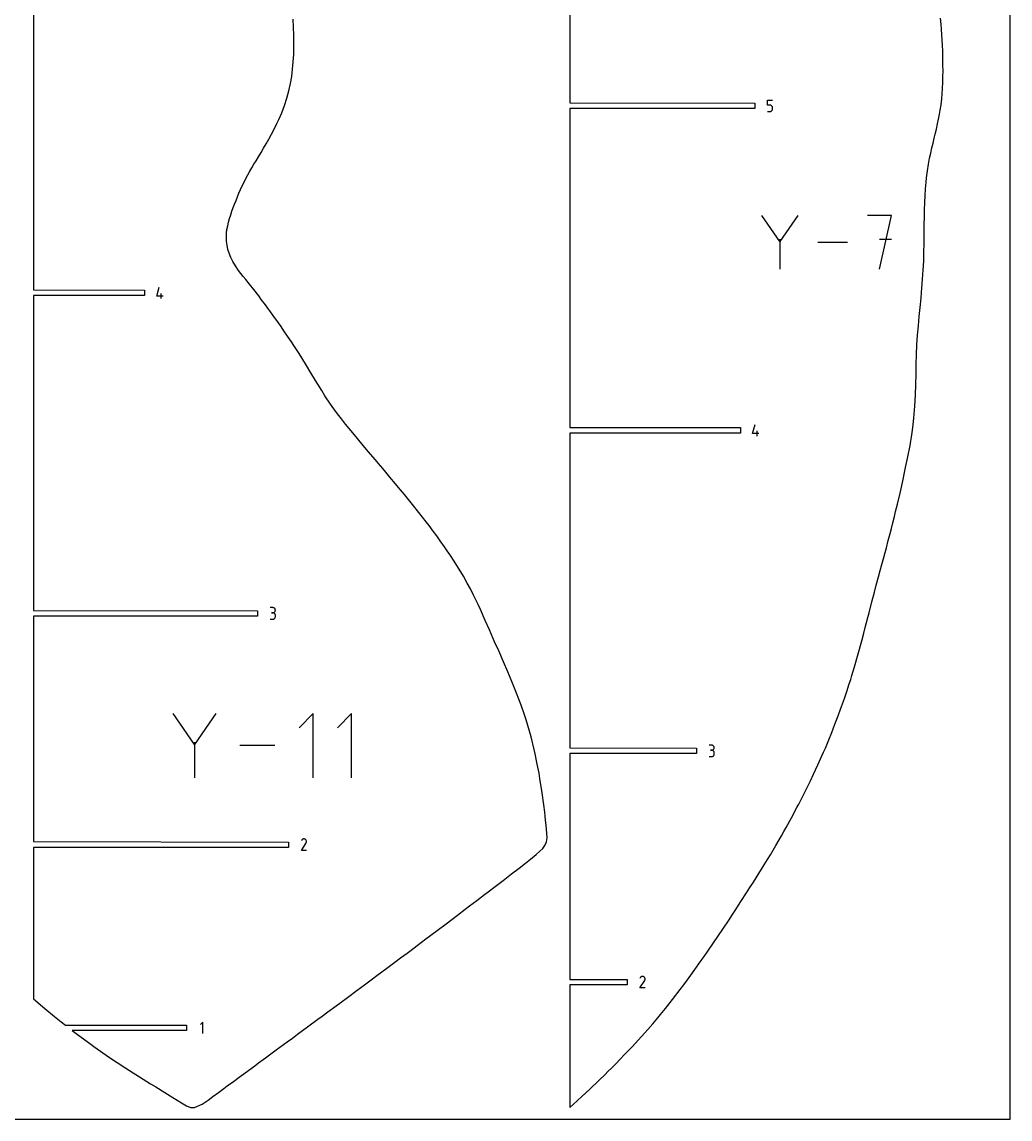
# Model space of a CAD drawing. Extents: x 0 to 51.8, y 0 to 12.2.
# Drawn here: x 19.56 to 24.96, y 0 to 5.99 of the extents above; entities that cross this region are included whole.
import ezdxf

# ---------------------------------------------------------------- set-up
doc = ezdxf.new("R2010")
doc.units = 0
doc.header["$MEASUREMENT"] = 0
for name, color, linetype in [('annotation', 7, 'Continuous'), ('boundary', 7, 'Continuous'), ('frame', 7, 'Continuous')]:
    doc.layers.add(name, color=color, linetype=linetype)

msp = doc.modelspace()

# ---------------------------------------------------------------- linework, layer by layer
at = {"layer": 'annotation', "color": 1}
for p, q in [((23.6331, 5.5379), (23.6331, 5.5659)), ((23.6331, 5.5659), (23.6611, 5.5659)), ((23.6471, 5.5379), (23.6331, 5.5379)), ((23.6496, 5.5376), (23.6471, 5.5379)), ((23.652, 5.537), (23.6496, 5.5376)), ((23.6542, 5.536), (23.652, 5.537)), ((23.6561, 5.5346), (23.6542, 5.536)), ((23.6578, 5.5329), (23.6561, 5.5346)), ((23.6592, 5.5309), (23.6578, 5.5329)), ((23.6602, 5.5288), (23.6592, 5.5309)), ((23.6609, 5.5264), (23.6602, 5.5288)), ((23.6602, 5.512), (23.6609, 5.5144)), ((23.6611, 5.5239), (23.6609, 5.5264)), ((23.6609, 5.5144), (23.6611, 5.5169)), ((23.6611, 5.5169), (23.6611, 5.5239)), ((23.6611, 5.5239), (23.6611, 5.5239)), ((23.6331, 5.5029), (23.6471, 5.5029)), ((23.6471, 5.5029), (23.6496, 5.5031)), ((23.6471, 5.5029), (23.6471, 5.5029)), ((23.6496, 5.5031), (23.652, 5.5038)), ((23.652, 5.5038), (23.6542, 5.5048)), ((23.6542, 5.5048), (23.6561, 5.5062)), ((23.6561, 5.5062), (23.6578, 5.5079)), ((23.6578, 5.5079), (23.6592, 5.5098)), ((23.6592, 5.5098), (23.6602, 5.512)), ((23.7002, 4.7937), (23.602, 4.9357)), ((23.7983, 4.9357), (23.7002, 4.7937)), ((24.3109, 4.9357), (24.18, 4.9357)), ((24.2454, 4.6414), (24.3109, 4.9357)), ((23.7002, 4.8052), (23.7002, 4.6414)), ((24.3109, 4.8046), (24.2454, 4.8046)), ((24.0697, 4.7885), (23.9087, 4.7885)), ((20.2982, 4.4953), (20.3122, 4.5444)), ((20.3332, 4.4953), (20.2982, 4.4953)), ((20.3227, 4.4813), (20.3227, 4.5093)), ((23.5518, 3.7444), (23.5658, 3.7934)), ((23.5868, 3.7444), (23.5518, 3.7444)), ((23.5763, 3.7304), (23.5763, 3.7584)), ((20.9321, 2.7934), (20.9181, 2.7934)), ((20.9321, 2.7654), (20.9251, 2.7654)), ((20.9251, 2.7654), (20.9321, 2.7654)), ((20.9346, 2.7931), (20.9321, 2.7934)), ((20.9321, 2.7654), (20.9346, 2.7656)), ((20.9346, 2.7651), (20.9321, 2.7654)), ((20.9321, 2.7654), (20.9321, 2.7654)), ((20.937, 2.7925), (20.9346, 2.7931)), ((20.9346, 2.7656), (20.937, 2.7662)), ((20.937, 2.7645), (20.9346, 2.7651)), ((20.9391, 2.7915), (20.937, 2.7925)), ((20.937, 2.7662), (20.9391, 2.7673)), ((20.9391, 2.7635), (20.937, 2.7645)), ((20.9411, 2.7901), (20.9391, 2.7915)), ((20.9391, 2.7673), (20.9411, 2.7687)), ((20.9411, 2.7621), (20.9391, 2.7635)), ((20.9428, 2.7884), (20.9411, 2.7901)), ((20.9411, 2.7687), (20.9428, 2.7704)), ((20.9428, 2.7604), (20.9411, 2.7621)), ((20.9442, 2.7864), (20.9428, 2.7884)), ((20.9428, 2.7704), (20.9442, 2.7723)), ((20.9442, 2.7584), (20.9428, 2.7604)), ((20.9452, 2.7843), (20.9442, 2.7864)), ((20.9442, 2.7723), (20.9452, 2.7745)), ((20.9452, 2.7563), (20.9442, 2.7584)), ((20.9458, 2.7819), (20.9452, 2.7843)), ((20.9452, 2.7745), (20.9458, 2.7769)), ((20.9461, 2.7794), (20.9458, 2.7819)), ((20.9458, 2.7769), (20.9461, 2.7794)), ((20.9461, 2.7794), (20.9461, 2.7794)), ((20.9181, 2.7304), (20.9321, 2.7304)), ((20.9321, 2.7304), (20.9346, 2.7306)), ((20.9321, 2.7304), (20.9321, 2.7304)), ((20.9346, 2.7306), (20.937, 2.7313)), ((20.937, 2.7313), (20.9391, 2.7323)), ((20.9391, 2.7323), (20.9411, 2.7337)), ((20.9411, 2.7337), (20.9428, 2.7354)), ((20.9428, 2.7354), (20.9442, 2.7373)), ((20.9442, 2.7373), (20.9452, 2.7395)), ((20.9458, 2.7539), (20.9452, 2.7563)), ((20.9452, 2.7395), (20.9458, 2.7419)), ((20.9461, 2.7514), (20.9458, 2.7539)), ((20.9458, 2.7419), (20.9461, 2.7444)), ((20.9461, 2.7444), (20.9461, 2.7514)), ((20.9461, 2.7514), (20.9461, 2.7514)), ((20.5041, 2.0456), (20.3872, 2.2147)), ((20.621, 2.2147), (20.5041, 2.0456)), ((21.1534, 2.2147), (21.0755, 2.1368)), ((21.1534, 1.8642), (21.1534, 2.2147)), ((21.3627, 2.2147), (21.2848, 2.1368)), ((21.3627, 1.8642), (21.3627, 2.2147)), ((20.5041, 2.0593), (20.5041, 1.8642)), ((20.9441, 2.0395), (20.7525, 2.0395)), ((23.3286, 2.0425), (23.3146, 2.0425)), ((23.3312, 2.0422), (23.3286, 2.0425)), ((23.3335, 2.0416), (23.3312, 2.0422)), ((23.3357, 2.0405), (23.3335, 2.0416)), ((23.3377, 2.0392), (23.3357, 2.0405)), ((23.3393, 2.0375), (23.3377, 2.0392)), ((23.3407, 2.0355), (23.3393, 2.0375)), ((23.3146, 1.9795), (23.3286, 1.9795)), ((23.3286, 2.0145), (23.3216, 2.0145)), ((23.3216, 2.0145), (23.3286, 2.0145)), ((23.3286, 2.0145), (23.3312, 2.0147)), ((23.3312, 2.0142), (23.3286, 2.0145)), ((23.3286, 2.0145), (23.3286, 2.0145)), ((23.3286, 1.9795), (23.3312, 1.9797)), ((23.3286, 1.9795), (23.3286, 1.9795)), ((23.3312, 2.0147), (23.3335, 2.0153)), ((23.3335, 2.0136), (23.3312, 2.0142)), ((23.3312, 1.9797), (23.3335, 1.9804)), ((23.3335, 2.0153), (23.3357, 2.0164)), ((23.3357, 2.0125), (23.3335, 2.0136)), ((23.3335, 1.9804), (23.3357, 1.9814)), ((23.3357, 2.0164), (23.3377, 2.0178)), ((23.3377, 2.0112), (23.3357, 2.0125)), ((23.3357, 1.9814), (23.3377, 1.9828)), ((23.3377, 2.0178), (23.3393, 2.0194)), ((23.3393, 2.0095), (23.3377, 2.0112)), ((23.3377, 1.9828), (23.3393, 1.9845)), ((23.3393, 2.0194), (23.3407, 2.0214)), ((23.3407, 2.0075), (23.3393, 2.0095)), ((23.3393, 1.9845), (23.3407, 1.9864)), ((23.3418, 2.0333), (23.3407, 2.0355)), ((23.3407, 2.0214), (23.3418, 2.0236)), ((23.3418, 2.0053), (23.3407, 2.0075)), ((23.3407, 1.9864), (23.3418, 1.9886)), ((23.3424, 2.031), (23.3418, 2.0333)), ((23.3418, 2.0236), (23.3424, 2.026)), ((23.3424, 2.003), (23.3418, 2.0053)), ((23.3418, 1.9886), (23.3424, 1.991)), ((23.3426, 2.0285), (23.3424, 2.031)), ((23.3424, 2.026), (23.3426, 2.0285)), ((23.3426, 2.0005), (23.3424, 2.003)), ((23.3424, 1.991), (23.3426, 1.9935)), ((23.3426, 2.0285), (23.3426, 2.0285)), ((23.3426, 1.9935), (23.3426, 2.0005)), ((23.3426, 2.0005), (23.3426, 2.0005)), ((21.0899, 1.523), (21.0881, 1.5195)), ((21.0881, 1.467), (21.1139, 1.5087)), ((21.0914, 1.5251), (21.0899, 1.523)), ((21.0931, 1.5268), (21.0914, 1.5251)), ((21.0951, 1.5282), (21.0931, 1.5268)), ((21.0973, 1.5292), (21.0951, 1.5282)), ((21.0996, 1.5298), (21.0973, 1.5292)), ((21.102, 1.5301), (21.0996, 1.5298)), ((21.1044, 1.5299), (21.102, 1.5301)), ((21.1068, 1.5292), (21.1044, 1.5299)), ((21.1091, 1.5282), (21.1068, 1.5292)), ((21.1111, 1.5267), (21.1091, 1.5282)), ((21.1091, 1.5282), (21.1091, 1.5282)), ((21.1129, 1.525), (21.1111, 1.5267)), ((21.1142, 1.523), (21.1129, 1.525)), ((21.1139, 1.5087), (21.1139, 1.5087)), ((21.1139, 1.5087), (21.114, 1.5087)), ((21.114, 1.5088), (21.1141, 1.5089)), ((21.114, 1.5087), (21.114, 1.5088)), ((21.114, 1.5088), (21.114, 1.5088)), ((21.114, 1.5087), (21.114, 1.5087)), ((21.1141, 1.5089), (21.1141, 1.509)), ((21.1141, 1.509), (21.1142, 1.509)), ((21.1141, 1.5089), (21.1141, 1.5089)), ((21.1141, 1.5089), (21.1141, 1.5089)), ((21.1152, 1.5208), (21.1142, 1.523)), ((21.1142, 1.509), (21.1152, 1.5113)), ((21.1142, 1.509), (21.1142, 1.509)), ((21.1158, 1.5185), (21.1152, 1.5208)), ((21.1152, 1.5113), (21.1159, 1.5137)), ((21.1161, 1.5161), (21.1158, 1.5185)), ((21.1159, 1.5137), (21.1161, 1.5161)), ((21.116, 1.467), (21.0881, 1.467)), ((22.9507, 0.7791), (22.9483, 0.7789)), ((22.9531, 0.7789), (22.9507, 0.7791)), ((22.9387, 0.7721), (22.9368, 0.7686)), ((22.9368, 0.7161), (22.9627, 0.7577)), ((22.9401, 0.7742), (22.9387, 0.7721)), ((22.9419, 0.7759), (22.9401, 0.7742)), ((22.9439, 0.7773), (22.9419, 0.7759)), ((22.946, 0.7783), (22.9439, 0.7773)), ((22.9483, 0.7789), (22.946, 0.7783)), ((22.9555, 0.7783), (22.9531, 0.7789)), ((22.9578, 0.7773), (22.9555, 0.7783)), ((22.9599, 0.7758), (22.9578, 0.7773)), ((22.9578, 0.7773), (22.9578, 0.7773)), ((22.9616, 0.7741), (22.9599, 0.7758)), ((22.963, 0.7721), (22.9616, 0.7741)), ((22.9627, 0.7578), (22.9628, 0.7579)), ((22.9627, 0.7577), (22.9627, 0.7578)), ((22.9627, 0.7578), (22.9627, 0.7578)), ((22.9627, 0.7577), (22.9627, 0.7577)), ((22.9628, 0.7579), (22.9628, 0.758)), ((22.9628, 0.758), (22.9629, 0.758)), ((22.9628, 0.7579), (22.9628, 0.7579)), ((22.9628, 0.7579), (22.9628, 0.7579)), ((22.9629, 0.7581), (22.964, 0.7604)), ((22.9629, 0.758), (22.9629, 0.7581)), ((22.9629, 0.7581), (22.9629, 0.7581)), ((22.9629, 0.7581), (22.9629, 0.7581)), ((22.964, 0.7699), (22.963, 0.7721)), ((22.9646, 0.7676), (22.964, 0.7699)), ((22.964, 0.7604), (22.9646, 0.7628)), ((22.9648, 0.7652), (22.9646, 0.7676)), ((22.9646, 0.7628), (22.9648, 0.7652)), ((22.9648, 0.7161), (22.9368, 0.7161)), ((20.5508, 0.5301), (20.5368, 0.516)), ((20.5508, 0.467), (20.5508, 0.5301))]:
    msp.add_line(p, q, dxfattribs=at)
at = {"layer": 'boundary', "color": 5}
for p, q in [((22.5544, 6.4788), (22.5544, 5.5511)), ((19.6249, 6.2706), (19.6249, 4.5295)), ((21.0452, 5.9637), (21.0434, 6.0071)), ((24.5815, 5.9778), (24.5775, 6.0125)), ((21.0466, 5.9206), (21.0452, 5.9637)), ((24.5837, 5.9535), (24.5815, 5.9778)), ((24.586, 5.9224), (24.5837, 5.9535)), ((21.0472, 5.8776), (21.0466, 5.9206)), ((21.0472, 5.856), (21.0472, 5.8776)), ((24.5875, 5.8946), (24.586, 5.9224)), ((24.5889, 5.8639), (24.5875, 5.8946)), ((21.0441, 5.7751), (21.0463, 5.8155)), ((21.0463, 5.8155), (21.0472, 5.856)), ((24.5899, 5.8355), (24.5889, 5.8639)), ((24.5911, 5.8002), (24.5899, 5.8355)), ((21.0404, 5.735), (21.0441, 5.7751)), ((24.5913, 5.7776), (24.5911, 5.8002)), ((24.5913, 5.7565), (24.5913, 5.7776)), ((24.5919, 5.7231), (24.5913, 5.7565)), ((21.0286, 5.6555), (21.0353, 5.6951)), ((21.0353, 5.6951), (21.0404, 5.735)), ((24.5906, 5.6628), (24.5911, 5.6937)), ((24.5911, 5.6937), (24.5919, 5.7231)), ((21.0202, 5.6163), (21.0286, 5.6555)), ((24.5889, 5.6269), (24.5906, 5.6628)), ((20.9961, 5.5362), (21.0095, 5.5753)), ((21.0095, 5.5753), (21.0202, 5.6163)), ((24.5846, 5.5728), (24.587, 5.6021)), ((24.587, 5.6021), (24.5889, 5.6269)), ((20.9808, 5.4964), (20.9961, 5.5362)), ((22.5544, 5.5511), (23.5633, 5.5491)), ((23.5633, 5.5197), (22.5544, 5.5197)), ((22.5544, 5.5197), (22.5544, 3.7766)), ((23.5633, 5.5491), (23.5633, 5.5197)), ((24.5763, 5.5101), (24.5811, 5.539)), ((24.5811, 5.539), (24.5846, 5.5728)), ((20.9547, 5.4373), (20.9648, 5.4587)), ((20.9648, 5.4587), (20.9808, 5.4964)), ((24.5623, 5.4355), (24.5677, 5.4619)), ((24.5677, 5.4619), (24.5727, 5.4888)), ((24.5727, 5.4888), (24.5763, 5.5101)), ((20.9253, 5.3788), (20.94, 5.4071)), ((20.94, 5.4071), (20.9547, 5.4373)), ((24.549, 5.3789), (24.5559, 5.4059)), ((24.5559, 5.4059), (24.5623, 5.4355)), ((20.8962, 5.3265), (20.9107, 5.352)), ((20.9107, 5.352), (20.9253, 5.3788)), ((24.5372, 5.3309), (24.5437, 5.3573)), ((24.5437, 5.3573), (24.549, 5.3789)), ((20.854, 5.2555), (20.8681, 5.2789)), ((20.8681, 5.2789), (20.882, 5.3022)), ((20.882, 5.3022), (20.8962, 5.3265)), ((24.5186, 5.2477), (24.5246, 5.2763)), ((24.5246, 5.2763), (24.5308, 5.304)), ((24.5308, 5.304), (24.5372, 5.3309)), ((20.8172, 5.1958), (20.8289, 5.2154)), ((20.8289, 5.2154), (20.8406, 5.2342)), ((20.8406, 5.2342), (20.854, 5.2555)), ((24.5067, 5.179), (24.5125, 5.2154)), ((24.5125, 5.2154), (24.5186, 5.2477)), ((20.7849, 5.1377), (20.7953, 5.1573)), ((20.7953, 5.1573), (20.806, 5.1765)), ((20.806, 5.1765), (20.8172, 5.1958)), ((24.5018, 5.1405), (24.5067, 5.179)), ((20.756, 5.0778), (20.7653, 5.0979)), ((20.7653, 5.0979), (20.7749, 5.1179)), ((20.7749, 5.1179), (20.7849, 5.1377)), ((24.4964, 5.081), (24.4995, 5.1173)), ((24.4995, 5.1173), (24.5018, 5.1405)), ((20.7312, 5.0178), (20.7391, 5.0377)), ((20.7391, 5.0377), (20.7473, 5.0577)), ((20.7473, 5.0577), (20.756, 5.0778)), ((24.492, 5.0056), (24.4939, 5.0437)), ((24.4939, 5.0437), (24.4964, 5.081)), ((20.7089, 4.9589), (20.7161, 4.9784)), ((20.7161, 4.9784), (20.7235, 4.998)), ((20.7235, 4.998), (20.7312, 5.0178)), ((24.4907, 4.967), (24.492, 5.0056)), ((20.6905, 4.8995), (20.696, 4.9191)), ((20.696, 4.9191), (20.7021, 4.939)), ((20.7021, 4.939), (20.7089, 4.9589)), ((24.489, 4.8857), (24.4897, 4.9277)), ((24.4897, 4.9277), (24.4907, 4.967)), ((20.6795, 4.838), (20.682, 4.8588)), ((20.682, 4.8588), (20.6858, 4.8794)), ((20.6858, 4.8794), (20.6905, 4.8995)), ((24.4886, 4.8394), (24.489, 4.8857)), ((20.6786, 4.8168), (20.6795, 4.838)), ((20.6794, 4.7954), (20.6786, 4.8168)), ((20.6821, 4.7737), (20.6794, 4.7954)), ((24.4879, 4.776), (24.4883, 4.8025)), ((24.4883, 4.8025), (24.4886, 4.8394)), ((20.6873, 4.7494), (20.6821, 4.7737)), ((20.6935, 4.7294), (20.6873, 4.7494)), ((24.4868, 4.7183), (24.4875, 4.7411)), ((24.4875, 4.7411), (24.4879, 4.776)), ((20.7025, 4.7066), (20.6935, 4.7294)), ((20.7141, 4.6834), (20.7025, 4.7066)), ((20.7283, 4.6596), (20.7141, 4.6834)), ((24.4848, 4.659), (24.4861, 4.6901)), ((24.4861, 4.6901), (24.4868, 4.7183)), ((20.7456, 4.635), (20.7283, 4.6596)), ((20.7704, 4.6027), (20.7456, 4.635)), ((24.4804, 4.587), (24.4838, 4.6386)), ((24.4838, 4.6386), (24.4848, 4.659)), ((20.7843, 4.5854), (20.7704, 4.6027)), ((20.8053, 4.5596), (20.7843, 4.5854)), ((20.8287, 4.5302), (20.8053, 4.5596)), ((24.4765, 4.5387), (24.4804, 4.587)), ((19.6249, 4.5295), (20.2319, 4.5275)), ((20.2319, 4.4981), (19.6249, 4.4981)), ((19.6249, 4.4981), (19.6249, 2.7786)), ((20.2319, 4.5275), (20.2319, 4.4981)), ((20.855, 4.4957), (20.8287, 4.5302)), ((20.869, 4.4771), (20.855, 4.4957)), ((24.4718, 4.4844), (24.4744, 4.516)), ((24.4744, 4.516), (24.4765, 4.5387)), ((20.8914, 4.4474), (20.869, 4.4771)), ((20.9046, 4.4297), (20.8914, 4.4474)), ((24.4671, 4.4334), (24.4718, 4.4844)), ((20.9192, 4.4095), (20.9046, 4.4297)), ((20.938, 4.3834), (20.9192, 4.4095)), ((20.9624, 4.3492), (20.938, 4.3834)), ((24.4576, 4.332), (24.4623, 4.3828)), ((24.4623, 4.3828), (24.4671, 4.4334)), ((20.9774, 4.3282), (20.9624, 4.3492)), ((20.9932, 4.3052), (20.9774, 4.3282)), ((24.4532, 4.2808), (24.4576, 4.332)), ((21.0128, 4.2764), (20.9932, 4.3052)), ((21.0337, 4.2453), (21.0128, 4.2764)), ((24.4496, 4.2289), (24.4532, 4.2808)), ((21.0472, 4.2252), (21.0337, 4.2453)), ((21.0644, 4.1984), (21.0472, 4.2252)), ((21.0752, 4.1812), (21.0644, 4.1984)), ((24.4471, 4.1758), (24.4496, 4.2289)), ((21.0899, 4.158), (21.0752, 4.1812)), ((21.1165, 4.1151), (21.0899, 4.158)), ((24.4457, 4.1217), (24.4471, 4.1758)), ((21.1401, 4.0758), (21.1165, 4.1151)), ((21.1652, 4.0341), (21.1401, 4.0758)), ((24.4447, 4.0672), (24.4457, 4.1217)), ((21.1778, 4.0136), (21.1652, 4.0341)), ((24.4439, 4.0124), (24.4447, 4.0672)), ((21.1993, 3.9787), (21.1778, 4.0136)), ((21.2171, 3.9505), (21.1993, 3.9787)), ((24.4385, 3.8931), (24.4422, 3.9559)), ((24.4422, 3.9559), (24.4439, 4.0124)), ((21.2479, 3.9045), (21.2171, 3.9505)), ((21.2746, 3.8669), (21.2479, 3.9045)), ((21.2928, 3.8428), (21.2746, 3.8669)), ((21.3066, 3.8245), (21.2928, 3.8428)), ((24.4326, 3.8288), (24.4385, 3.8931)), ((21.3294, 3.7957), (21.3066, 3.8245)), ((21.3494, 3.771), (21.3294, 3.7957)), ((22.5544, 3.7766), (23.4855, 3.7766)), ((23.4855, 3.7766), (23.4855, 3.7472)), ((24.4245, 3.7624), (24.429, 3.7929)), ((24.429, 3.7929), (24.4326, 3.8288)), ((21.3773, 3.7371), (21.3494, 3.771)), ((21.4181, 3.6886), (21.3773, 3.7371)), ((23.4855, 3.7472), (22.5544, 3.7472)), ((22.5544, 3.7472), (22.5544, 2.0277)), ((24.4117, 3.6793), (24.4212, 3.7367)), ((24.4212, 3.7367), (24.4245, 3.7624)), ((21.4536, 3.6464), (21.4181, 3.6886)), ((24.4001, 3.6173), (24.4117, 3.6793)), ((21.4928, 3.6002), (21.4536, 3.6464)), ((21.5091, 3.5808), (21.4928, 3.6002)), ((24.3877, 3.5583), (24.4001, 3.6173)), ((21.5321, 3.5534), (21.5091, 3.5808)), ((21.5496, 3.5325), (21.5321, 3.5534)), ((24.3816, 3.5306), (24.3877, 3.5583)), ((21.5716, 3.5062), (21.5496, 3.5325)), ((21.6015, 3.4705), (21.5716, 3.5062)), ((24.3573, 3.4188), (24.3737, 3.4936)), ((24.3737, 3.4936), (24.3816, 3.5306)), ((21.6188, 3.4496), (21.6015, 3.4705)), ((21.6509, 3.4105), (21.6188, 3.4496)), ((24.3429, 3.3592), (24.3573, 3.4188)), ((21.6945, 3.3572), (21.6509, 3.4105)), ((21.73, 3.3124), (21.6945, 3.3572)), ((24.333, 3.3183), (24.3429, 3.3592)), ((21.7694, 3.2621), (21.73, 3.3124)), ((24.3266, 3.2917), (24.333, 3.3183)), ((21.7852, 3.2417), (21.7694, 3.2621)), ((21.8082, 3.2108), (21.7852, 3.2417)), ((24.31, 3.2254), (24.3183, 3.2572)), ((24.3183, 3.2572), (24.3266, 3.2917)), ((21.827, 3.1852), (21.8082, 3.2108)), ((21.8468, 3.1582), (21.827, 3.1852)), ((24.293, 3.1598), (24.3028, 3.1977)), ((24.3028, 3.1977), (24.31, 3.2254)), ((21.8705, 3.1252), (21.8468, 3.1582)), ((21.8849, 3.104), (21.8705, 3.1252)), ((24.2756, 3.0945), (24.2826, 3.1197)), ((24.2826, 3.1197), (24.293, 3.1598)), ((21.8981, 3.0839), (21.8849, 3.104)), ((21.9222, 3.0477), (21.8981, 3.0839)), ((24.2578, 3.0287), (24.2681, 3.0666)), ((24.2681, 3.0666), (24.2756, 3.0945)), ((21.9467, 3.0093), (21.9222, 3.0477)), ((21.9587, 2.9889), (21.9467, 3.0093)), ((24.249, 2.9957), (24.2578, 3.0287)), ((21.9725, 2.9644), (21.9587, 2.9889)), ((21.9937, 2.9271), (21.9725, 2.9644)), ((24.2275, 2.9166), (24.2396, 2.9621)), ((24.2396, 2.9621), (24.249, 2.9957)), ((22.0107, 2.8957), (21.9937, 2.9271)), ((22.0275, 2.8621), (22.0107, 2.8957)), ((24.2032, 2.8256), (24.2173, 2.8784)), ((24.2173, 2.8784), (24.2275, 2.9166)), ((22.0528, 2.8097), (22.0275, 2.8621)), ((24.1876, 2.7648), (24.2032, 2.8256)), ((19.6249, 2.7786), (20.8483, 2.7766)), ((20.8483, 2.7766), (20.8483, 2.7472)), ((22.0654, 2.7837), (22.0528, 2.8097)), ((22.0925, 2.7229), (22.0654, 2.7837)), ((24.1812, 2.7398), (24.1876, 2.7648)), ((20.8483, 2.7472), (19.6249, 2.7472)), ((19.6249, 2.7472), (19.6249, 1.5152)), ((22.1158, 2.6713), (22.0925, 2.7229)), ((24.167, 2.6846), (24.1812, 2.7398)), ((22.1251, 2.6497), (22.1158, 2.6713)), ((22.1435, 2.6075), (22.1251, 2.6497)), ((24.1484, 2.6129), (24.1591, 2.6532)), ((24.1591, 2.6532), (24.167, 2.6846)), ((22.1655, 2.5574), (22.1435, 2.6075)), ((24.1291, 2.5403), (24.1484, 2.6129)), ((22.1909, 2.4982), (22.1655, 2.5574)), ((24.109, 2.4705), (24.1291, 2.5403)), ((22.2152, 2.442), (22.1909, 2.4982)), ((24.0947, 2.4227), (24.109, 2.4705)), ((22.2244, 2.4202), (22.2152, 2.442)), ((22.244, 2.3724), (22.2244, 2.4202)), ((24.0799, 2.377), (24.088, 2.4017)), ((24.088, 2.4017), (24.0947, 2.4227)), ((22.2626, 2.3267), (22.244, 2.3724)), ((24.066, 2.3345), (24.0799, 2.377)), ((22.2876, 2.2609), (22.2626, 2.3267)), ((24.0431, 2.2683), (24.0536, 2.2978)), ((24.0536, 2.2978), (24.066, 2.3345)), ((22.3043, 2.2135), (22.2876, 2.2609)), ((24.0192, 2.2027), (24.0325, 2.2392)), ((24.0325, 2.2392), (24.0431, 2.2683)), ((22.3155, 2.1802), (22.3043, 2.2135)), ((22.3424, 2.0869), (22.3155, 2.1802)), ((23.9941, 2.137), (24.0053, 2.1654)), ((24.0053, 2.1654), (24.0192, 2.2027)), ((23.9674, 2.0708), (23.9837, 2.1112)), ((23.9837, 2.1112), (23.9941, 2.137)), ((22.3595, 2.0182), (22.3424, 2.0869)), ((23.9491, 2.0264), (23.9674, 2.0708)), ((22.3646, 1.9954), (22.3595, 2.0182)), ((22.3763, 1.9383), (22.3646, 1.9954)), ((22.5544, 2.0277), (23.2448, 2.0257)), ((23.2448, 1.9963), (22.5544, 1.9963)), ((22.5544, 1.9963), (22.5544, 0.7623)), ((23.2448, 2.0257), (23.2448, 1.9963)), ((23.9088, 1.9354), (23.93, 1.9831)), ((23.93, 1.9831), (23.9392, 2.0037)), ((23.9392, 2.0037), (23.9491, 2.0264)), ((22.3858, 1.8886), (22.3763, 1.9383)), ((23.8851, 1.8835), (23.9088, 1.9354)), ((22.3905, 1.8607), (22.3858, 1.8886)), ((22.4033, 1.7824), (22.3905, 1.8607)), ((23.8677, 1.8476), (23.8851, 1.8835)), ((23.8413, 1.7936), (23.8677, 1.8476)), ((22.4122, 1.717), (22.4033, 1.7824)), ((23.8042, 1.7203), (23.8138, 1.7386)), ((23.8138, 1.7386), (23.8413, 1.7936)), ((22.4173, 1.6771), (22.4122, 1.717)), ((23.7644, 1.6459), (23.7942, 1.7017)), ((23.7942, 1.7017), (23.8042, 1.7203)), ((22.4195, 1.6553), (22.4173, 1.6771)), ((22.4216, 1.6335), (22.4195, 1.6553)), ((22.4247, 1.6038), (22.4216, 1.6335)), ((23.7351, 1.592), (23.7644, 1.6459)), ((22.4285, 1.5622), (22.4247, 1.6038)), ((22.4294, 1.5367), (22.4285, 1.5622)), ((23.7091, 1.5471), (23.7226, 1.5701)), ((23.7226, 1.5701), (23.7351, 1.592)), ((19.6249, 1.5152), (21.0183, 1.5132)), ((21.0183, 1.5132), (21.0183, 1.4838)), ((22.4181, 1.4945), (22.427, 1.5151)), ((22.427, 1.5151), (22.4294, 1.5367)), ((23.6783, 1.4939), (23.7091, 1.5471)), ((21.0183, 1.4838), (19.6249, 1.4838)), ((19.6249, 1.4838), (19.6249, 0.6565)), ((22.3392, 1.42), (22.3693, 1.4448)), ((22.3693, 1.4448), (22.3904, 1.4634)), ((22.3904, 1.4634), (22.4058, 1.478)), ((22.4058, 1.478), (22.4181, 1.4945)), ((23.6325, 1.4171), (23.6489, 1.4439)), ((23.6489, 1.4439), (23.6783, 1.4939)), ((22.2766, 1.371), (22.3114, 1.3982)), ((22.3114, 1.3982), (22.3392, 1.42)), ((23.5853, 1.3406), (23.6153, 1.3892)), ((23.6153, 1.3892), (23.6325, 1.4171)), ((22.1891, 1.3032), (22.2359, 1.3394)), ((22.2359, 1.3394), (22.2766, 1.371)), ((23.5563, 1.2935), (23.5853, 1.3406)), ((22.1076, 1.2409), (22.1462, 1.2704)), ((22.1462, 1.2704), (22.1891, 1.3032)), ((23.5188, 1.2353), (23.5374, 1.2642)), ((23.5374, 1.2642), (23.5563, 1.2935)), ((22.0465, 1.1944), (22.0877, 1.2257)), ((22.0877, 1.2257), (22.1076, 1.2409)), ((23.4886, 1.1882), (23.5188, 1.2353)), ((21.9399, 1.1137), (21.9821, 1.1456)), ((21.9821, 1.1456), (22.0065, 1.1641)), ((22.0065, 1.1641), (22.0465, 1.1944)), ((23.4393, 1.1127), (23.4568, 1.1388)), ((23.4568, 1.1388), (23.4886, 1.1882)), ((21.8784, 1.0672), (21.9399, 1.1137)), ((23.389, 1.0376), (23.4232, 1.0888)), ((23.4232, 1.0888), (23.4393, 1.1127)), ((21.7678, 0.9836), (21.8302, 1.0308)), ((21.8302, 1.0308), (21.8784, 1.0672)), ((23.3387, 0.9629), (23.389, 1.0376)), ((21.7202, 0.9476), (21.7678, 0.9836)), ((23.3068, 0.9169), (23.3387, 0.9629)), ((21.6298, 0.8797), (21.6652, 0.9062)), ((21.6652, 0.9062), (21.6875, 0.923)), ((21.6875, 0.923), (21.7202, 0.9476)), ((23.2866, 0.8877), (23.3068, 0.9169)), ((21.5553, 0.824), (21.5985, 0.8563)), ((21.5985, 0.8563), (21.6298, 0.8797)), ((23.2331, 0.811), (23.2708, 0.8652)), ((23.2708, 0.8652), (23.2866, 0.8877)), ((21.4761, 0.7651), (21.5007, 0.7834)), ((21.5007, 0.7834), (21.5553, 0.824)), ((23.1962, 0.761), (23.2331, 0.811)), ((21.3928, 0.7034), (21.4324, 0.7328)), ((21.4324, 0.7328), (21.4761, 0.7651)), ((22.5544, 0.7623), (22.867, 0.7623)), ((22.867, 0.7329), (22.5544, 0.7329)), ((22.5544, 0.7329), (22.5544, 0.0625)), ((22.867, 0.7623), (22.867, 0.7329)), ((23.1573, 0.7085), (23.1757, 0.733)), ((23.1757, 0.733), (23.1962, 0.761)), ((21.3055, 0.6389), (21.3394, 0.6639)), ((21.3394, 0.6639), (21.3928, 0.7034)), ((23.115, 0.6528), (23.1573, 0.7085)), ((19.6249, 0.6565), (19.6872, 0.604)), ((19.6872, 0.604), (19.7393, 0.5607)), ((21.2325, 0.5849), (21.2779, 0.6185)), ((21.2779, 0.6185), (21.3055, 0.6389)), ((23.0493, 0.5716), (23.0759, 0.6042)), ((23.0759, 0.6042), (23.115, 0.6528)), ((19.7393, 0.5607), (19.7764, 0.5313)), ((21.1224, 0.5037), (21.1783, 0.5449)), ((21.1783, 0.5449), (21.2016, 0.5621)), ((21.2016, 0.5621), (21.2325, 0.5849)), ((23.0074, 0.521), (23.0336, 0.5525)), ((23.0336, 0.5525), (23.0493, 0.5716)), ((19.7764, 0.5313), (19.7995, 0.5132)), ((19.7995, 0.5132), (20.46, 0.5132)), ((20.46, 0.4838), (19.8371, 0.4838)), ((19.8371, 0.4838), (19.866, 0.4621)), ((20.46, 0.5132), (20.46, 0.4838)), ((21.0672, 0.463), (21.1224, 0.5037)), ((22.9459, 0.4514), (22.9796, 0.4893)), ((22.9796, 0.4893), (23.0074, 0.521)), ((19.866, 0.4621), (19.9382, 0.4089)), ((20.9505, 0.3772), (21.01, 0.4209)), ((21.01, 0.4209), (21.0396, 0.4427)), ((21.0396, 0.4427), (21.0672, 0.463)), ((22.8945, 0.3947), (22.9459, 0.4514)), ((19.9382, 0.4089), (19.9547, 0.3972)), ((19.9547, 0.3972), (20.0405, 0.337)), ((20.8931, 0.3349), (20.9505, 0.3772)), ((22.855, 0.3536), (22.8945, 0.3947)), ((20.0405, 0.337), (20.1249, 0.281)), ((20.8332, 0.2908), (20.8547, 0.3067)), ((20.8547, 0.3067), (20.8931, 0.3349)), ((22.7834, 0.2801), (22.8088, 0.3059)), ((22.8088, 0.3059), (22.8273, 0.325)), ((22.8273, 0.325), (22.855, 0.3536)), ((20.1249, 0.281), (20.1495, 0.2647)), ((20.1495, 0.2647), (20.2046, 0.23)), ((20.7493, 0.2289), (20.7745, 0.2475)), ((20.7745, 0.2475), (20.8016, 0.2675)), ((20.8016, 0.2675), (20.8332, 0.2908)), ((22.7149, 0.2133), (22.7461, 0.2437)), ((22.7461, 0.2437), (22.762, 0.2592)), ((22.762, 0.2592), (22.7834, 0.2801)), ((20.2046, 0.23), (20.2641, 0.1925)), ((20.2641, 0.1925), (20.2929, 0.1751)), ((20.6642, 0.1663), (20.6838, 0.1807)), ((20.6838, 0.1807), (20.7177, 0.2057)), ((20.7177, 0.2057), (20.7493, 0.2289)), ((22.6628, 0.1632), (22.7149, 0.2133)), ((20.2929, 0.1751), (20.3423, 0.1451)), ((20.3423, 0.1451), (20.3869, 0.1173)), ((20.5785, 0.104), (20.6046, 0.1224)), ((20.6046, 0.1224), (20.6351, 0.1448)), ((20.6351, 0.1448), (20.6642, 0.1663)), ((22.5731, 0.0796), (22.6203, 0.1236)), ((22.6203, 0.1236), (22.6628, 0.1632)), ((20.3869, 0.1173), (20.4331, 0.0887)), ((20.4331, 0.0887), (20.4611, 0.0724)), ((20.4611, 0.0724), (20.4828, 0.0638)), ((20.4828, 0.0638), (20.5041, 0.0631)), ((20.5041, 0.0631), (20.5463, 0.0822)), ((20.5463, 0.0822), (20.5785, 0.104)), ((22.5544, 0.0625), (22.5731, 0.0796))]:
    msp.add_line(p, q, dxfattribs=at)
at = {"layer": 'frame', "color": 5}
for p, q in [((24.9577, 0), (24.9577, 12)), ((12.9577, 0), (24.9577, 0))]:
    msp.add_line(p, q, dxfattribs=at)

doc.saveas('drawing.dxf')
